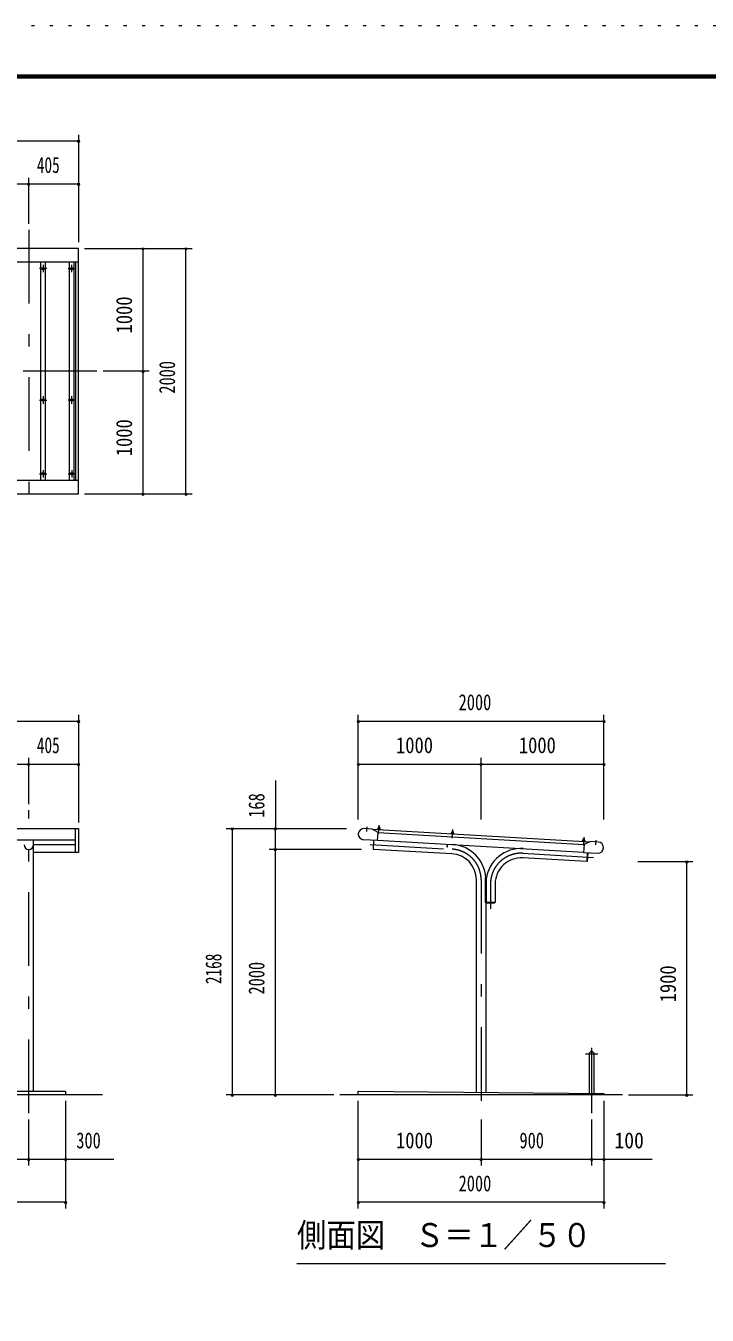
# Model space of a CAD drawing. Units: millimetres, scale not verified. Extents: x -22419 to 22419, y -10500 to 10500.
# Drawn here: x 3298 to 8845, y 0 to 10500 of the extents above; entities that cross this region are included whole.
import ezdxf
from ezdxf.enums import TextEntityAlignment as Align

# ---------------------------------------------------------------- set-up
doc = ezdxf.new("R2010")
doc.units = ezdxf.units.MM
doc.header["$LTSCALE"] = 50
doc.linetypes.add('USER3', pattern=[24, 12, -5, 2, -5])
doc.linetypes.add('USER4', pattern=[3, 0.5, -2.5])
for name, color, linetype, lineweight in [('0-2_1-0BOLD', 7, 'Continuous', 18), ('0-3_1-2CENTER', 3, 'USER3', 18), ('0-4_1-4THIN', 4, 'Continuous', 18), ('0-5_1-5DIM', 3, 'Continuous', 18), ('0-C_F-F', 5, 'Continuous', 18), ('0-D_F-E_J_ADD', 5, 'USER4', 18)]:
    doc.layers.add(name, color=color, linetype=linetype, lineweight=lineweight)
doc.styles.add('ＭＳ ゴシック', font='')
doc.styles.get('ＭＳ ゴシック').set_extended_font_data('MS Gothic')

msp = doc.modelspace()

# ---------------------------------------------------------------- linework, layer by layer
at = {"layer": '0-2_1-0BOLD'}
for p, q in [((-4433.29, 8577.67), (3726.7, 8577.67)), ((3701.71, 8577.67), (3701.71, 6797.67)), ((3726.7, 6797.67), (-4433.29, 6797.67)), ((3701.71, 3768.55), (3701.71, 3962.67)), ((6118.19, 3958.33), (7893.25, 3855.97)), ((7842.73, 3831.34), (6165.54, 3928.05)), ((6169.64, 3968.8), (6169.35, 3963.69)), ((6175.83, 3963.32), (6176.13, 3968.43)), ((6768.65, 3934.27), (6768.35, 3929.16)), ((6769.04, 3943.2), (6775.77, 3942.81)), ((6774.84, 3928.78), (6775.13, 3933.89)), ((3701.71, 3868.72), (-4408.3, 3868.72)), ((3359.86, 1824.67), (3359.86, 3868.72)), ((3359.86, 3834.18), (3701.71, 3834.18)), ((6161.91, 3865.15), (6047.6, 3871.74)), ((6128.77, 3867.06), (6124.66, 3795.98)), ((6124.67, 3795.98), (6127.86, 3795.8)), ((6162.09, 3868.15), (7839.28, 3771.44)), ((6729.87, 3813.37), (6731.14, 3835.34)), ((7836.57, 3867.56), (7836.86, 3872.67)), ((7843.34, 3872.3), (7843.04, 3867.18)), ((7864.86, 3693.54), (7343.21, 3723.62)), ((7869.07, 3766.71), (7864.86, 3693.54)), ((7868.17, 3695.45), (7864.98, 3695.63)), ((7872.27, 3766.53), (7868.17, 3695.45)), ((6966.57, 1815.05), (6966.57, 3545.35)), ((7042.87, 3362.12), (7042.87, 1814.29)), ((7883.37, 2124.67), (7883.37, 1805.88)), ((7926.07, 1805.46), (7926.07, 2124.67)), ((3921.71, 1794.67), (-4628.3, 1794.67)), ((8154.72, 1794.67), (5854.71, 1794.67)), ((6004.72, 1794.67), (6004.72, 1824.67))]:
    msp.add_line(p, q, dxfattribs=at)
msp.add_lwpolyline([(3726.7, 6687.67), (3726.7, 8687.67), (-4433.29, 8687.67), (-4433.29, 6687.67)], close=True, dxfattribs=at)
for points in [[(-4066.44, 3768.55), (-4433.29, 3768.55), (-4433.29, 3962.67), (3726.71, 3962.67), (3726.71, 3768.55), (3359.86, 3768.55)], [(6161.91, 3865.15), (6165.71, 3931.04), (6117.23, 3958.88), (6052.84, 3962.59)], [(6160.88, 3955.87), (6161.07, 3959.1), (6183.53, 3957.8), (6183.34, 3954.57)], [(6183.53, 3957.8), (6179.45, 3963.11), (6165.74, 3963.9), (6161.07, 3959.1)], [(6166.11, 3963.88), (6166.4, 3968.99), (6167.3, 3969.44), (6178.53, 3968.8), (6179.37, 3968.24), (6179.08, 3963.13)], [(6176.28, 3968.93), (6176.77, 3977.35), (6170.03, 3977.74), (6169.55, 3969.32)], [(6170.03, 3977.74), (6171.22, 3978.79), (6175.72, 3978.54), (6176.77, 3977.35)], [(6759.88, 3921.33), (6760.07, 3924.56), (6782.54, 3923.26), (6782.35, 3920.04)], [(6782.54, 3923.26), (6778.45, 3928.57), (6764.75, 3929.36), (6760.07, 3924.56)], [(6765.11, 3929.34), (6765.4, 3934.46), (6766.31, 3934.91), (6777.54, 3934.26), (6778.38, 3933.71), (6778.09, 3928.59)], [(6775.29, 3934.39), (6775.77, 3942.81), (6774.72, 3944), (6770.22, 3944.26), (6769.04, 3943.2), (6768.55, 3934.78)], [(6766.92, 3756.85), (6127.74, 3793.7), (6131.96, 3866.88)], [(6727.94, 3835.52), (6726.68, 3813.56), (6729.87, 3813.37)], [(7850.56, 3858.44), (7850.75, 3861.67), (7828.28, 3862.96), (7828.1, 3859.73)], [(7828.28, 3862.96), (7832.96, 3867.76), (7846.66, 3866.98), (7850.75, 3861.67)], [(7846.29, 3867), (7846.58, 3872.11), (7845.74, 3872.66), (7834.52, 3873.31), (7833.62, 3872.86), (7833.32, 3867.75)], [(7836.76, 3873.18), (7837.25, 3881.6), (7843.99, 3881.21), (7843.5, 3872.79)], [(7843.99, 3881.21), (7842.93, 3882.4), (7838.43, 3882.66), (7837.25, 3881.6)], [(7958.66, 3852.7), (7894.26, 3856.41), (7842.91, 3834.33), (7839.11, 3768.44), (7953.42, 3761.85)], [(7039.87, 3362.12), (7039.87, 3562.12), (7045.87, 3562.12), (7045.87, 3362.12)], [(7119.17, 3512.12), (7119.17, 3362.12), (7039.87, 3362.12)], [(7045.02, 3362.12), (7045.02, 3358.92), (7117.02, 3358.92), (7117.02, 3362.12)], [(-4328.29, 1794.67), (-4328.29, 1824.67), (3621.71, 1824.67), (3621.71, 1794.67)], [(6004.72, 1824.67), (8004.72, 1804.67), (8004.72, 1794.67)]]:
    msp.add_lwpolyline(points, dxfattribs=at)
for centre in [(3438.37, 8522.67), (3671.71, 8522.67), (3438.37, 7452.68), (3671.71, 7452.68), (3438.37, 6852.68), (3671.71, 6852.68)]:
    msp.add_circle(centre, 10, dxfattribs=at)
for centre, radius, start, end in [((6050.22, 3917.17), 45.5, 86.69978, 266.69978), ((6167.89, 3966.53), 2.88, 52.31572, 112.31572), ((6172.29, 3958.39), 10.75, 69.11201, 104.28793), ((6177.61, 3965.97), 2.88, 61.08423, 121.08423), ((6766.89, 3931.99), 2.88, 52.31572, 112.31572), ((6771.3, 3923.85), 10.75, 69.11201, 104.28793), ((6776.62, 3931.43), 2.88, 61.08423, 121.08423), ((3321.71, 3830.56), 38.15, 180, 0), ((6754.72, 3545.35), 288.15, 3.33707, 86.70007), ((7331.02, 3512.12), 288.15, 86.70003, 171.72519), ((7835.1, 3870.4), 2.88, 52.30984, 112.30984), ((7839.51, 3862.26), 10.75, 69.11124, 104.28716), ((7844.83, 3869.84), 2.88, 61.07835, 121.07835), ((7956.03, 3807.28), 45.5, 266.69992, 86.69992), ((6754.72, 3545.35), 211.85, 0, 86.7), ((7331.02, 3512.12), 211.85, 86.7, 180), ((7904.72, 2124.67), 21.35, 0, 180)]:
    msp.add_arc(centre, radius, start, end, dxfattribs=at)
at = {"layer": '0-3_1-2CENTER'}
for p, q in [((3321.71, 8837.68), (3321.71, 6537.67)), ((3468.37, 8522.67), (3408.37, 8522.67)), ((3438.37, 8552.68), (3438.37, 8492.68)), ((3641.71, 8522.67), (3701.7, 8522.67)), ((3671.71, 8492.68), (3671.71, 8552.68)), ((3876.7, 7687.67), (-4583.29, 7687.67)), ((3438.37, 7482.68), (3438.37, 7422.67)), ((3671.71, 7422.67), (3671.71, 7482.68)), ((3408.37, 7452.68), (3468.37, 7452.68)), ((3701.7, 7452.68), (3641.71, 7452.68)), ((3408.37, 6852.68), (3468.37, 6852.68)), ((3438.37, 6882.68), (3438.37, 6822.68)), ((3641.71, 6852.68), (3701.7, 6852.68)), ((3671.71, 6882.68), (3671.71, 6822.68)), ((3321.71, 1644.67), (3321.71, 4112.67)), ((6073.19, 3977.05), (6070.98, 3938.11)), ((6170.07, 3919.8), (6174.11, 3989.9)), ((6769.08, 3885.26), (6773.12, 3955.36)), ((7841.33, 3893.77), (7837.28, 3823.67)), ((6100.22, 3833.5), (6769.11, 3794.93)), ((7937.83, 3830.46), (7940.1, 3869.4)), ((7345.41, 3761.71), (7920.17, 3728.57)), ((7004.72, 3545.35), (7004.72, 1644.67)), ((7081.02, 3512.12), (7081.02, 3308.92)), ((7956.07, 2124.67), (7853.37, 2124.67)), ((7904.72, 1644.67), (7904.72, 2176.02))]:
    msp.add_line(p, q, dxfattribs=at)
for centre, start, end in [((6754.72, 3545.35), 0, 86.69983), ((7331.02, 3512.12), 86.70003, 180)]:
    msp.add_arc(centre, 250, start, end, dxfattribs=at)
at = {"layer": '0-4_1-4THIN'}
for p, q in [((3418.37, 8577.68), (3418.37, 6797.68)), ((3458.37, 6797.68), (3458.37, 8577.68)), ((3651.7, 8577.68), (3651.7, 6797.68)), ((3691.7, 6797.68), (3691.7, 8577.68))]:
    msp.add_line(p, q, dxfattribs=at)
at = {"layer": '0-5_1-5DIM'}
for p, q in [((-4433.29, 9562.67), (3726.71, 9562.67)), ((3736.71, 9562.67), (3716.71, 9562.67)), ((3726.71, 9612.67), (3726.71, 8737.67)), ((3321.71, 8887.68), (3321.71, 9262.68)), ((521.71, 9212.68), (3321.71, 9212.68)), ((3331.71, 9212.68), (3311.71, 9212.68)), ((3321.71, 9212.68), (3726.71, 9212.68)), ((3736.71, 9212.68), (3716.71, 9212.68)), ((3776.7, 8687.67), (4651.7, 8687.67)), ((4261.71, 8687.67), (4241.71, 8687.67)), ((4251.71, 8687.67), (4251.71, 7687.67)), ((4611.7, 8687.67), (4591.7, 8687.67)), ((4601.7, 6687.67), (4601.7, 8687.67)), ((4301.71, 7687.67), (3926.7, 7687.67)), ((4261.71, 7687.67), (4241.71, 7687.67)), ((4251.71, 7687.67), (4251.71, 6687.67)), ((3776.7, 6687.67), (4651.7, 6687.67)), ((4261.71, 6687.67), (4241.71, 6687.67)), ((4611.7, 6687.67), (4591.7, 6687.67)), ((-4433.29, 4837.67), (3726.71, 4837.67)), ((3736.71, 4837.67), (3716.71, 4837.67)), ((3726.71, 4887.67), (3726.71, 4012.67)), ((6014.72, 4837.67), (5994.72, 4837.67)), ((6004.72, 4037.67), (6004.72, 4887.67)), ((6004.72, 4837.67), (8004.72, 4837.67)), ((8014.72, 4837.67), (7994.72, 4837.67)), ((8004.72, 4037.67), (8004.72, 4887.67)), ((3321.71, 4162.67), (3321.71, 4537.67)), ((7004.72, 4037.67), (7004.72, 4537.67)), ((521.71, 4487.67), (3321.71, 4487.67)), ((3331.71, 4487.67), (3311.71, 4487.67)), ((3321.71, 4487.67), (3726.71, 4487.67)), ((3736.71, 4487.67), (3716.71, 4487.67)), ((6014.72, 4487.67), (5994.72, 4487.67)), ((6004.72, 4487.67), (7004.72, 4487.67)), ((7014.72, 4487.67), (6994.72, 4487.67)), ((7004.72, 4487.67), (8004.72, 4487.67)), ((8014.72, 4487.67), (7994.72, 4487.67)), ((5329.72, 4355.18), (5329.72, 3962.67)), ((4929.72, 3962.67), (5909.58, 3962.67)), ((4989.72, 3962.67), (4969.72, 3962.67)), ((4979.72, 1794.67), (4979.72, 3962.67)), ((5339.72, 3962.67), (5319.72, 3962.67)), ((5329.72, 3794.67), (5329.72, 3962.67)), ((5279.72, 3794.67), (6032.14, 3794.67)), ((5339.72, 3794.67), (5319.72, 3794.67)), ((5329.72, 1794.67), (5329.72, 3794.67)), ((8279.72, 3694.67), (8729.71, 3694.67)), ((8689.71, 3694.67), (8669.71, 3694.67)), ((8679.71, 1794.67), (8679.71, 3694.67)), ((5804.71, 1794.67), (4929.72, 1794.67)), ((4989.72, 1794.67), (4969.72, 1794.67)), ((5339.72, 1794.67), (5319.72, 1794.67)), ((8204.72, 1794.67), (8729.71, 1794.67)), ((8689.71, 1794.67), (8669.71, 1794.67)), ((3621.71, 1744.67), (3621.71, 869.67)), ((6004.72, 869.67), (6004.72, 1744.67)), ((8004.72, 1744.67), (8004.72, 869.67)), ((3321.71, 1219.67), (3321.71, 1594.67)), ((7004.72, 1594.67), (7004.72, 1219.67)), ((7904.72, 1219.67), (7904.72, 1594.67)), ((-4028.29, 1269.67), (3321.71, 1269.67)), ((3331.71, 1269.67), (3311.71, 1269.67)), ((3321.71, 1269.67), (3621.71, 1269.67)), ((3631.71, 1269.67), (3611.71, 1269.67)), ((3621.71, 1269.67), (4014.21, 1269.67)), ((6014.72, 1269.67), (5994.72, 1269.67)), ((6004.72, 1269.67), (7004.72, 1269.67)), ((7014.72, 1269.67), (6994.72, 1269.67)), ((7004.72, 1269.67), (7904.72, 1269.67)), ((7914.72, 1269.67), (7894.72, 1269.67)), ((7904.72, 1269.67), (8004.72, 1269.67)), ((8014.72, 1269.67), (7994.72, 1269.67)), ((8004.72, 1269.67), (8397.22, 1269.67)), ((3621.71, 919.67), (-4328.29, 919.67)), ((3631.71, 919.67), (3611.71, 919.67)), ((6014.72, 919.67), (5994.72, 919.67)), ((8004.72, 919.67), (6004.72, 919.67)), ((8014.72, 919.67), (7994.72, 919.67)), ((8504.72, 419.67), (5504.72, 419.67))]:
    msp.add_line(p, q, dxfattribs=at)
for centre in [(3726.71, 9562.67), (3321.71, 9212.68), (3726.71, 9212.68), (4251.71, 8687.67), (4601.7, 8687.67), (4251.71, 7687.67), (4251.71, 6687.67), (4601.7, 6687.67), (3726.71, 4837.67), (6004.72, 4837.67), (8004.72, 4837.67), (3321.71, 4487.67), (3726.71, 4487.67), (6004.72, 4487.67), (7004.72, 4487.67), (8004.72, 4487.67), (4979.72, 3962.67), (5329.72, 3962.67), (5329.72, 3794.67), (8679.71, 3694.67), (4979.72, 1794.67), (5329.72, 1794.67), (8679.71, 1794.67), (3321.71, 1269.67), (3621.71, 1269.67), (6004.72, 1269.67), (7004.72, 1269.67), (7904.72, 1269.67), (8004.72, 1269.67), (3621.71, 919.67), (6004.72, 919.67), (8004.72, 919.67)]:
    msp.add_arc(centre, 10, 180, 0, dxfattribs=at)
at = {"layer": '0-C_F-F'}
for points in [[(21919.05, -10000), (-6780.95, -10000), (-6780.95, 10100), (21919.05, 10100)], [(21916.55, -9997.5), (-6778.45, -9997.5), (-6778.45, 10097.5), (21916.55, 10097.5)], [(21914.05, -9995), (21914.05, 10095), (-6775.95, 10095), (-6775.95, -9995)], [(21911.55, -9992.5), (-6773.45, -9992.5), (-6773.45, 10092.5), (21911.55, 10092.5)], [(21909.05, -9990), (21909.05, 10090), (-6770.95, 10090), (-6770.95, -9990)], [(21906.55, -9987.5), (-6768.45, -9987.5), (-6768.45, 10087.5), (21906.55, 10087.5)], [(21904.05, -9985), (-6765.95, -9985), (-6765.95, 10085), (21904.05, 10085)], [(21901.55, -9982.5), (21901.55, 10082.5), (-6763.45, 10082.5), (-6763.45, -9982.5)], [(21899.05, -9980), (-6760.95, -9980), (-6760.95, 10080), (21899.05, 10080)], [(21896.55, -9977.5), (-6758.45, -9977.5), (-6758.45, 10077.5), (21896.55, 10077.5)], [(21894.05, -9975), (21894.05, 10075), (-6755.95, 10075), (-6755.95, -9975)]]:
    msp.add_lwpolyline(points, close=True, dxfattribs=at)
at = {"layer": '0-D_F-E_J_ADD'}
msp.add_lwpolyline([(22419.05, -10500), (22419.05, 10500), (-7280.95, 10500), (-7280.95, -10500)], close=True, dxfattribs=at)

# ---------------------------------------------------------------- texts
at = {"layer": '0-5_1-5DIM', "color": 7, "style": 'ＭＳ ゴシック'}
for s, height, width, p in [('405', 130.2, 0.7, (3387.83, 9262.68)), ('2000', 130.2, 0.75, (6821.69, 4887.67)), ('405', 130.2, 0.7, (3387.83, 4537.67)), ('1000', 130.2, 0.85, (6311.92, 4537.67)), ('1000', 130.2, 0.85, (7311.92, 4537.67)), ('300', 130.2, 0.75, (3708.86, 1319.67)), ('1000', 130.2, 0.85, (6311.92, 1319.67)), ('900', 130.2, 0.75, (7317.09, 1319.67)), ('100', 130.2, 0.9, (8090.39, 1319.67)), ('2000', 130.2, 0.75, (6821.69, 969.67)), ('側面図\u3000Ｓ＝１／５０', 195.4, 0.9, (5504.72, 496.32))]:
    msp.add_text(s, height=height, dxfattribs=dict(at, width=width)).set_placement(p, align=Align.BOTTOM_LEFT)
for s, width, p in [('1000', 0.85, (4201.71, 7994.87)), ('2000', 0.75, (4551.7, 7504.64)), ('1000', 0.85, (4201.71, 6994.87)), ('168', 0.75, (5279.72, 4051.06)), ('2168', 0.7, (4929.72, 2696.22)), ('2000', 0.75, (5279.72, 2611.64)), ('1900', 0.85, (8629.71, 2547.83))]:
    msp.add_text(s, height=130.2, rotation=90, dxfattribs=dict(at, width=width)).set_placement(p, align=Align.BOTTOM_LEFT)

doc.saveas('drawing.dxf')
